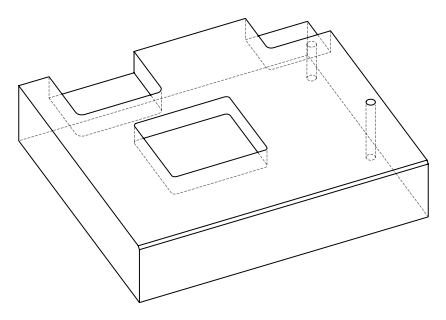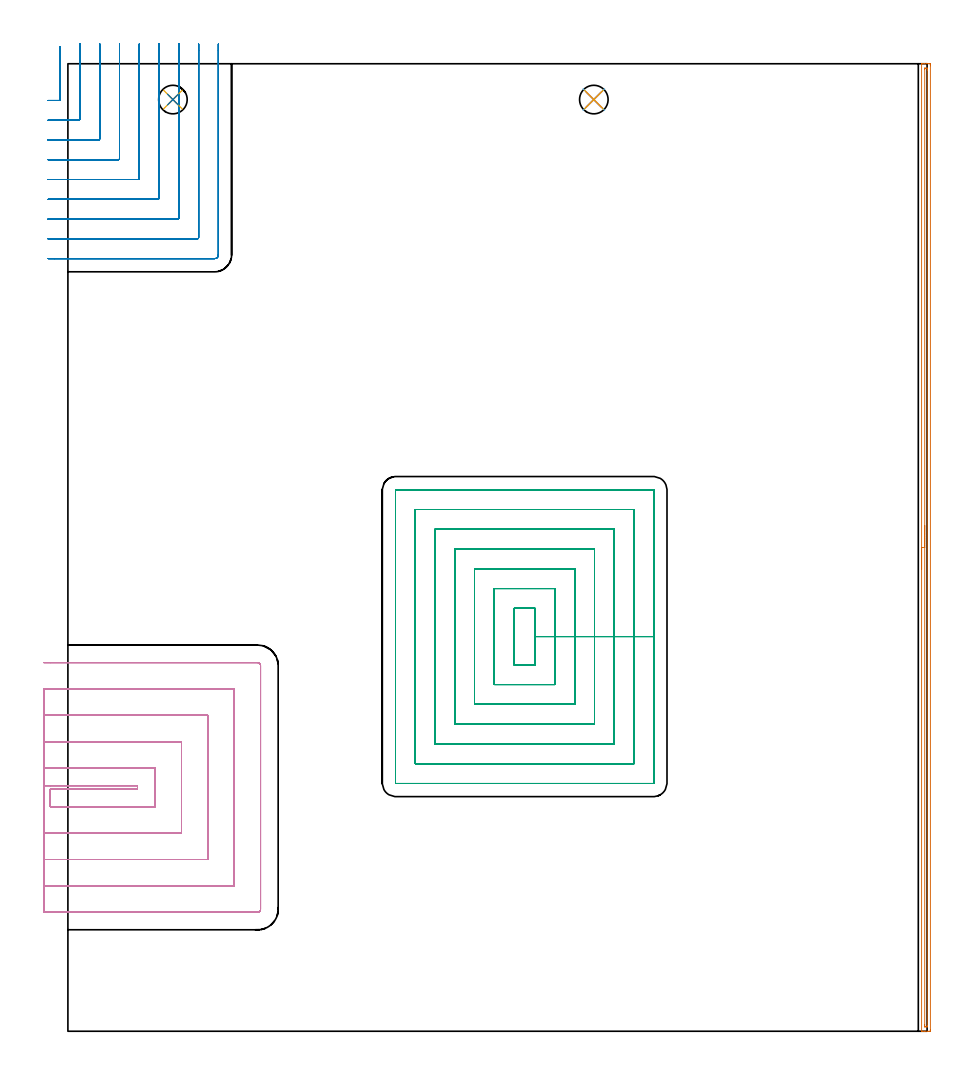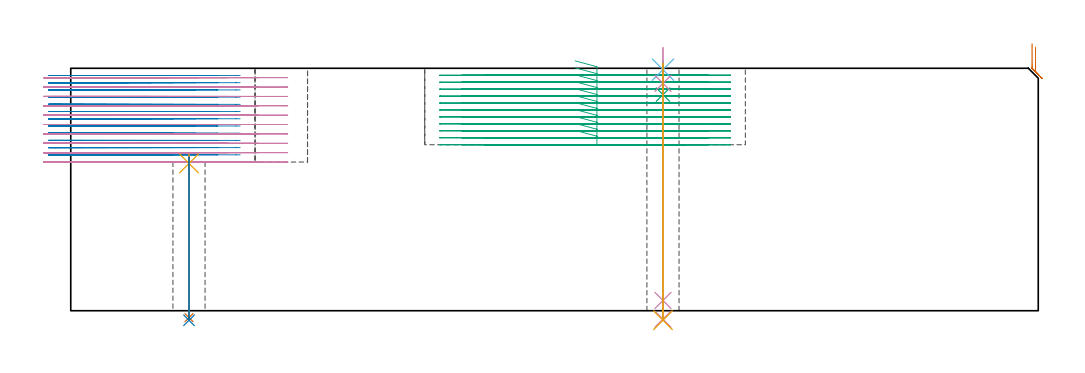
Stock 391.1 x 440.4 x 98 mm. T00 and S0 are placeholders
(PLAN: 11 operations, 8 tool changes, 116.7 min)
(1 AREA_MILL | FG_CHAMFER_SURFACE | UGT0205_001 | 7.21 min | 3523 mm3)
(2 MILL_CORNER_NOTCH_RECTANGULAR | CORNER_NOTCH_RECTANGULAR | NXT0201_011 | Follow Part, ap 3, ae 75% | 27.05 min | 266934 mm3)
(3 MILL_RECTANGULAR_POCKET | POCKET_RECTANGULAR_STRAIGHT | NXT0201_011 | Follow Part, ap 3, ae 75% | 46.4 min | 582524 mm3)
(4 MILL_SLOT | SLOT_PARTIAL_RECTANGULAR | NXT0201_012 | Follow Part, ap 4, ae 75% | 34.41 min | 468684 mm3)
(5 SPOT_DRILL | STEP1HOLE | NXT0321_9005460120000 | 0.04 min | 10 mm3)
(6 SPOT_DRILL_1 | STEP1HOLE_1 | NXT0321_9005460120000 | 0.03 min | 27 mm3)
(7 DRILL_THROUGH_HOLE_INTO_CENTER | STEP1HOLE | NXT0301_042 | 0.27 min | 2383 mm3)
(8 DRILL_TO_ENLARGE_THROUGH_HOLE | STEP1HOLE | NXT0301_101 | 0.27 min | 5565 mm3)
(9 DRILL_BLIND_HOLE_INTO_CENTER | STEP1HOLE_1 | NXT0301_042 | 0.05 min | 467 mm3)
(10 GUN_DRILL_THROUGH_HOLE | STEP1HOLE_1 | UGT0307_005 | 0.53 min | 4811 mm3)
(11 DRILL_TO_ENLARGE_THROUGH_HOLE_1 | STEP1HOLE_1 | NXT0301_101 | 0.42 min | 7720 mm3)
(TOOL UGT0205_001 | Chamfer Mill 20 x 3 x 45 deg. | D20 FL50 Z2)
(TOOL NXT0201_011 | ENDMILL 12mm [2P460-1200-NA 1630] | D12 FL38 Z6)
(TOOL NXT0201_012 | ENDMILL 16mm [2P460-1600-NA 1630] | D16 FL38 Z6)
(TOOL NXT0321_9005460120000 | NC Spot Drill, 142deg, 12mm, Carbide, Uncoated | D12 PA142 FL30 Z2)
(TOOL NXT0301_042 | Carbide Drill 7.1mm [860.1-0710-057A1-MM 2214] | D7.1 PA140 FL85 Z2)
(TOOL NXT0301_101 | Carbide Drill 13mm [860.1-1300-104A1-MM 2214] | D13 PA140 FL123 Z2)
(TOOL UGT0307_005 | Gun Drill 8.3 mm | D8.3 PA130 FL24 Z1)
(OP 1 AREA_MILL)
G17 G21 G94 G90
T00 M6
G54
G17 G0 G90 X388.6 Y210.2 S1061 M3
G43 Z108. H0
G94 G1 Y210.238 Z107.128 F250.
Y210.352 Z106.263
Y210.541 Z105.412
Y210.803 Z104.58
Y211.137 Z103.774
Y211.54 Z103.
Y212.008 Z102.264
Y212.54 Z101.572
Y213.129 Z100.929
Y213.772 Z100.339
Y214.464 Z99.808
Y215.2 Z99.34
Y215.974 Z98.937
Y216.78 Z98.603
Y217.612 Z98.341
Y218.463 Z98.152
Y219.328 Z98.038
Y220.2 Z98.
Y440.215
X388.603 Y440.39 Z97.988
X388.65 Y440.397 Z97.941
X388.709 Y440.399 Z97.883
X388.818 Y440.4 Z97.781
X389.013 Z97.586
X389.732 Z96.863
X390.959 Z95.637
X391.468 Z95.126
X392.082 Z94.514
X392.336 Y440.397 Z94.259
X392.594 Y440.39 Z94.002
X392.598 Y440.038 Z94.
X392.6 Y439.768
Y439.496
Y0.632
X392.598 Y0.362
X392.594 Y0.01 Z94.002
X392.336 Y0. Z94.259
X392.082 Z94.514
X391.468 Z95.126
X390.091 Z96.505
X389.732 Z96.863
X388.818 Z97.781
X388.709 Z97.883
X388.651 Z97.94
X388.603 Y0.01 Z97.988
X388.6 Y0.185 Z98.
Y220.2
X390.014 Z96.586
X390.015 Y437.979 Z96.585
X390.017 Y438.281 Z96.583
X390.019 Y438.355 Z96.581
X390.021 Y438.385 Z96.579
X390.056 Y438.39 Z96.544
X390.194 Y438.397 Z96.406
X390.6 Y438.398 Z96.
X391.063 Y438.397 Z95.537
X391.163 Y438.39 Z95.437
X391.179 Y438.384 Z95.421
X391.181 Y438.351 Z95.419
X391.184 Y438.272 Z95.416
X391.185 Y437.979 Z95.415
X391.186 Y437.375 Z95.414
X391.185 Y2.421 Z95.415
X391.183 Y2.119 Z95.417
X391.181 Y2.045 Z95.419
X391.179 Y2.015 Z95.421
X391.144 Y2.01 Z95.456
X391.006 Y2.003 Z95.594
X390.6 Y2.002 Z96.
X390.137 Y2.003 Z96.463
X390.037 Y2.01 Z96.563
X390.021 Y2.016 Z96.579
X390.019 Y2.049 Z96.581
X390.016 Y2.128 Z96.584
X390.015 Y2.421 Z96.585
X390.014 Y3.025 Z96.586
Y220.2
Y221.072 Z96.624
Y221.936 Z96.738
Y222.788 Z96.927
Y223.62 Z97.189
Y224.426 Z97.523
Y225.2 Z97.926
Y225.936 Z98.394
Y226.628 Z98.925
Y227.271 Z99.515
Y227.86 Z100.158
Y228.391 Z100.85
Y228.86 Z101.586
Y229.263 Z102.36
Y229.597 Z103.166
Y229.859 Z103.998
Y230.048 Z104.849
Y230.162 Z105.714
Y230.2 Z106.586
G0 Z108.
M5
M2
(OP 2 MILL_CORNER_NOTCH_RECTANGULAR)
G17 G21 G94 G90
T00 M6
G54
G17 G0 G90 X-9. Y423.7 S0 M3
G43 Z108. H1
Z95.085
G94 G1 X-6. F250.
X-4.094 F500.
G3 X-3.5 Y424.294 R0.6
G1 Y445.273
Y448.273 F250.
G0 Z108.
X-9. Y414.7
Z95.085
G1 X-6.
X4.905 F500.
G3 X5.5 Y415.295 R0.6
G1 Y446.4
Y449.4 F250.
G0 Z108.
X-9. Y405.7
Z95.085
G1 X-6.
X13.905 F500.
G3 X14.5 Y406.295 R0.6
G1 Y446.4
Y449.4 F250.
G0 Z108.
X-9. Y396.7
Z95.085
G1 X-6.
X22.905 F500.
G3 X23.5 Y397.295 R0.6
G1 Y446.4
Y449.4 F250.
G0 Z108.
X-9. Y387.7
Z95.085
G1 X-6.
X31.904 F500.
G3 X32.5 Y388.296 R0.6
G1 Y446.4
Y449.4 F250.
G0 Z108.
X-9. Y378.7
Z95.085
G1 X-6.
X40.904 F500.
G3 X41.5 Y379.296 R0.6
G1 Y446.4
Y449.4 F250.
G0 Z108.
X-9. Y369.7
Z95.085
G1 X-6.
X49.904 F500.
G3 X50.5 Y370.296 R0.6
G1 Y446.4
Y449.4 F250.
G0 Z108.
X-9. Y360.7
Z95.085
G1 X-6.
X58.904 F500.
G3 X59.5 Y361.296 R0.6
G1 Y446.4
Y449.4 F250.
G0 Z108.
X-9. Y351.7
Z95.085
G1 X-6.
X66.8 F500.
G3 X68.5 Y353.4 R1.7
G1 Y446.4
Y449.4 F250.
G0 Z108.
X-9. Y423.7
Z92.169
G1 X-6.
X-4.094 F500.
G3 X-3.5 Y424.295 R0.6
G1 Y445.273
Y448.273 F250.
G0 Z108.
X-9. Y414.7
Z92.169
G1 X-6.
X4.905 F500.
G3 X5.5 Y415.295 R0.6
G1 Y446.4
Y449.4 F250.
G0 Z108.
X-9. Y405.7
Z92.169
G1 X-6.
X13.905 F500.
G3 X14.5 Y406.295 R0.6
G1 Y446.4
Y449.4 F250.
G0 Z108.
X-9. Y396.7
Z92.169
G1 X-6.
X22.905 F500.
G3 X23.5 Y397.295 R0.6
G1 Y446.4
Y449.4 F250.
G0 Z108.
X-9. Y387.7
Z92.169
G1 X-6.
X31.904 F500.
G3 X32.5 Y388.296 R0.6
G1 Y446.4
Y449.4 F250.
G0 Z108.
X-9. Y378.7
Z92.169
G1 X-6.
X40.904 F500.
G3 X41.5 Y379.296 R0.6
G1 Y446.4
Y449.4 F250.
G0 Z108.
X-9. Y369.7
Z92.169
G1 X-6.
X49.904 F500.
G3 X50.5 Y370.296 R0.6
G1 Y446.4
Y449.4 F250.
G0 Z108.
X-9. Y360.7
Z92.169
G1 X-6.
X58.904 F500.
G3 X59.5 Y361.296 R0.6
G1 Y446.4
Y449.4 F250.
G0 Z108.
X-9. Y351.7
Z92.169
G1 X-6.
X66.8 F500.
G3 X68.5 Y353.4 R1.7
G1 Y446.4
Y449.4 F250.
G0 Z108.
X-9. Y423.7
Z89.254
G1 X-6.
X-4.094 F500.
G3 X-3.5 Y424.295 R0.6
G1 Y445.273
Y448.273 F250.
G0 Z108.
X-9. Y414.7
Z89.254
G1 X-6.
X4.905 F500.
G3 X5.5 Y415.295 R0.6
G1 Y446.4
Y449.4 F250.
G0 Z108.
X-9. Y405.7
Z89.254
G1 X-6.
X13.905 F500.
G3 X14.5 Y406.295 R0.6
G1 Y446.4
Y449.4 F250.
G0 Z108.
X-9. Y396.7
Z89.254
G1 X-6.
X22.905 F500.
G3 X23.5 Y397.295 R0.6
G1 Y446.4
Y449.4 F250.
G0 Z108.
X-9. Y387.7
Z89.254
G1 X-6.
X31.904 F500.
G3 X32.5 Y388.296 R0.6
G1 Y446.4
Y449.4 F250.
G0 Z108.
X-9. Y378.7
Z89.254
G1 X-6.
X40.904 F500.
G3 X41.5 Y379.296 R0.6
G1 Y446.4
Y449.4 F250.
G0 Z108.
X-9. Y369.7
Z89.254
G1 X-6.
X49.904 F500.
G3 X50.5 Y370.296 R0.6
G1 Y446.4
Y449.4 F250.
G0 Z108.
X-9. Y360.7
Z89.254
G1 X-6.
X58.904 F500.
G3 X59.5 Y361.296 R0.6
G1 Y446.4
Y449.4 F250.
G0 Z108.
X-9. Y351.7
Z89.254
G1 X-6.
X66.8 F500.
G3 X68.5 Y353.4 R1.7
G1 Y446.4
Y449.4 F250.
G0 Z108.
X-9. Y423.7
Z86.338
G1 X-6.
X-4.094 F500.
G3 X-3.5 Y424.295 R0.6
G1 Y445.273
Y448.273 F250.
G0 Z108.
X-9. Y414.7
Z86.338
G1 X-6.
X4.905 F500.
G3 X5.5 Y415.295 R0.6
G1 Y446.4
Y449.4 F250.
G0 Z108.
X-9. Y405.7
Z86.338
G1 X-6.
X13.905 F500.
G3 X14.5 Y406.295 R0.6
G1 Y446.4
Y449.4 F250.
G0 Z108.
X-9. Y396.7
Z86.338
G1 X-6.
X22.905 F500.
G3 X23.5 Y397.295 R0.6
G1 Y446.4
Y449.4 F250.
G0 Z108.
X-9. Y387.7
Z86.338
G1 X-6.
X31.904 F500.
G3 X32.5 Y388.296 R0.6
G1 Y446.4
Y449.4 F250.
G0 Z108.
X-9. Y378.7
Z86.338
G1 X-6.
X40.904 F500.
G3 X41.5 Y379.296 R0.6
G1 Y446.4
Y449.4 F250.
G0 Z108.
X-9. Y369.7
Z86.338
G1 X-6.
X49.904 F500.
G3 X50.5 Y370.296 R0.6
G1 Y446.4
Y449.4 F250.
G0 Z108.
X-9. Y360.7
Z86.338
G1 X-6.
X58.904 F500.
G3 X59.5 Y361.296 R0.6
G1 Y446.4
Y449.4 F250.
G0 Z108.
X-9. Y351.7
Z86.338
G1 X-6.
X66.8 F500.
G3 X68.5 Y353.4 R1.7
G1 Y446.4
Y449.4 F250.
G0 Z108.
X-9. Y423.7
Z83.423
G1 X-6.
X-4.094 F500.
G3 X-3.5 Y424.295 R0.6
G1 Y445.273
Y448.273 F250.
G0 Z108.
X-9. Y414.7
Z83.423
G1 X-6.
X4.905 F500.
G3 X5.5 Y415.295 R0.6
G1 Y446.4
Y449.4 F250.
G0 Z108.
X-9. Y405.7
Z83.423
G1 X-6.
X13.905 F500.
G3 X14.5 Y406.295 R0.6
G1 Y446.4
Y449.4 F250.
G0 Z108.
X-9. Y396.7
Z83.423
G1 X-6.
X22.905 F500.
G3 X23.5 Y397.295 R0.6
G1 Y446.4
Y449.4 F250.
G0 Z108.
X-9. Y387.7
Z83.423
G1 X-6.
X31.904 F500.
G3 X32.5 Y388.296 R0.6
G1 Y446.4
Y449.4 F250.
G0 Z108.
X-9. Y378.7
Z83.423
G1 X-6.
X40.904 F500.
G3 X41.5 Y379.296 R0.6
G1 Y446.4
Y449.4 F250.
G0 Z108.
X-9. Y369.7
Z83.423
G1 X-6.
X49.904 F500.
G3 X50.5 Y370.296 R0.6
G1 Y446.4
Y449.4 F250.
G0 Z108.
X-9. Y360.7
Z83.423
G1 X-6.
X58.904 F500.
G3 X59.5 Y361.296 R0.6
G1 Y446.4
Y449.4 F250.
G0 Z108.
X-9. Y351.7
Z83.423
G1 X-6.
X66.8 F500.
G3 X68.5 Y353.4 R1.7
G1 Y446.4
Y449.4 F250.
G0 Z108.
X-9. Y423.7
Z80.508
G1 X-6.
X-4.094 F500.
G3 X-3.5 Y424.295 R0.6
G1 Y445.273
Y448.273 F250.
G0 Z108.
X-9. Y414.7
Z80.508
G1 X-6.
X4.905 F500.
G3 X5.5 Y415.295 R0.6
G1 Y446.4
Y449.4 F250.
G0 Z108.
X-9. Y405.7
Z80.508
G1 X-6.
X13.905 F500.
G3 X14.5 Y406.295 R0.6
G1 Y446.4
Y449.4 F250.
G0 Z108.
X-9. Y396.7
Z80.508
G1 X-6.
X22.905 F500.
G3 X23.5 Y397.295 R0.6
G1 Y446.4
Y449.4 F250.
G0 Z108.
X-9. Y387.7
Z80.508
G1 X-6.
X31.904 F500.
G3 X32.5 Y388.296 R0.6
G1 Y446.4
Y449.4 F250.
G0 Z108.
X-9. Y378.7
Z80.508
G1 X-6.
X40.904 F500.
G3 X41.5 Y379.296 R0.6
G1 Y446.4
Y449.4 F250.
G0 Z108.
X-9. Y369.7
Z80.508
G1 X-6.
X49.904 F500.
G3 X50.5 Y370.296 R0.6
G1 Y446.4
Y449.4 F250.
G0 Z108.
X-9. Y360.7
Z80.508
G1 X-6.
X58.904 F500.
G3 X59.5 Y361.296 R0.6
G1 Y446.4
Y449.4 F250.
G0 Z108.
X-9. Y351.7
Z80.508
G1 X-6.
X66.8 F500.
G3 X68.5 Y353.4 R1.7
G1 Y446.4
Y449.4 F250.
G0 Z108.
X-9. Y423.7
Z77.592
G1 X-6.
X-4.094 F500.
G3 X-3.5 Y424.295 R0.6
G1 Y445.273
Y448.273 F250.
G0 Z108.
X-9. Y414.7
Z77.592
G1 X-6.
X4.905 F500.
G3 X5.5 Y415.295 R0.6
G1 Y446.4
Y449.4 F250.
G0 Z108.
X-9. Y405.7
Z77.592
G1 X-6.
X13.905 F500.
G3 X14.5 Y406.295 R0.6
G1 Y446.4
Y449.4 F250.
G0 Z108.
X-9. Y396.7
Z77.592
G1 X-6.
X22.905 F500.
G3 X23.5 Y397.295 R0.6
G1 Y446.4
Y449.4 F250.
G0 Z108.
X-9. Y387.7
Z77.592
G1 X-6.
X31.904 F500.
G3 X32.5 Y388.296 R0.6
G1 Y446.4
Y449.4 F250.
G0 Z108.
X-9. Y378.7
Z77.592
G1 X-6.
X40.904 F500.
G3 X41.5 Y379.296 R0.6
G1 Y446.4
Y449.4 F250.
G0 Z108.
X-9. Y369.7
Z77.592
G1 X-6.
X49.904 F500.
G3 X50.5 Y370.296 R0.6
G1 Y446.4
Y449.4 F250.
G0 Z108.
X-9. Y360.7
Z77.592
G1 X-6.
X58.904 F500.
G3 X59.5 Y361.296 R0.6
G1 Y446.4
Y449.4 F250.
G0 Z108.
X-9. Y351.7
Z77.592
G1 X-6.
X66.8 F500.
G3 X68.5 Y353.4 R1.7
G1 Y446.4
Y449.4 F250.
G0 Z108.
X-9. Y423.7
Z74.677
G1 X-6.
X-4.094 F500.
G3 X-3.5 Y424.295 R0.6
G1 Y445.273
Y448.273 F250.
G0 Z108.
X-9. Y414.7
Z74.677
G1 X-6.
X4.905 F500.
G3 X5.5 Y415.295 R0.6
G1 Y446.4
Y449.4 F250.
G0 Z108.
X-9. Y405.7
Z74.677
G1 X-6.
X13.905 F500.
G3 X14.5 Y406.295 R0.6
G1 Y446.4
Y449.4 F250.
G0 Z108.
X-9. Y396.7
Z74.677
G1 X-6.
X22.905 F500.
G3 X23.5 Y397.295 R0.6
G1 Y446.4
Y449.4 F250.
G0 Z108.
X-9. Y387.7
Z74.677
G1 X-6.
X31.904 F500.
G3 X32.5 Y388.296 R0.6
G1 Y446.4
Y449.4 F250.
G0 Z108.
X-9. Y378.7
Z74.677
G1 X-6.
X40.904 F500.
G3 X41.5 Y379.296 R0.6
G1 Y446.4
Y449.4 F250.
G0 Z108.
X-9. Y369.7
Z74.677
G1 X-6.
X49.904 F500.
G3 X50.5 Y370.296 R0.6
G1 Y446.4
Y449.4 F250.
G0 Z108.
X-9. Y360.7
Z74.677
G1 X-6.
X58.904 F500.
G3 X59.5 Y361.296 R0.6
G1 Y446.4
Y449.4 F250.
G0 Z108.
X-9. Y351.7
Z74.677
G1 X-6.
X66.8 F500.
G3 X68.5 Y353.4 R1.7
G1 Y446.4
Y449.4 F250.
G0 Z108.
X-9. Y423.7
Z71.762
G1 X-6.
X-4.094 F500.
G3 X-3.5 Y424.295 R0.6
G1 Y445.273
Y448.273 F250.
G0 Z108.
X-9. Y414.7
Z71.762
G1 X-6.
X4.905 F500.
G3 X5.5 Y415.295 R0.6
G1 Y446.4
Y449.4 F250.
G0 Z108.
X-9. Y405.7
Z71.762
G1 X-6.
X13.905 F500.
G3 X14.5 Y406.295 R0.6
G1 Y446.4
Y449.4 F250.
G0 Z108.
X-9. Y396.7
Z71.762
G1 X-6.
X22.905 F500.
G3 X23.5 Y397.295 R0.6
G1 Y446.4
Y449.4 F250.
G0 Z108.
X-9. Y387.7
Z71.762
G1 X-6.
X31.904 F500.
G3 X32.5 Y388.296 R0.6
G1 Y446.4
Y449.4 F250.
G0 Z108.
X-9. Y378.7
Z71.762
G1 X-6.
X40.904 F500.
G3 X41.5 Y379.296 R0.6
G1 Y446.4
Y449.4 F250.
G0 Z108.
X-9. Y369.7
Z71.762
G1 X-6.
X49.904 F500.
G3 X50.5 Y370.296 R0.6
G1 Y446.4
Y449.4 F250.
G0 Z108.
X-9. Y360.7
Z71.762
G1 X-6.
X58.904 F500.
G3 X59.5 Y361.296 R0.6
G1 Y446.4
Y449.4 F250.
G0 Z108.
X-9. Y351.7
Z71.762
G1 X-6.
X66.8 F500.
G3 X68.5 Y353.4 R1.7
G1 Y446.4
Y449.4 F250.
G0 Z108.
X-9. Y423.7
Z68.846
G1 X-6.
X-4.094 F500.
G3 X-3.5 Y424.295 R0.6
G1 Y445.273
Y448.273 F250.
G0 Z108.
X-9. Y414.7
Z68.846
G1 X-6.
X4.905 F500.
G3 X5.5 Y415.295 R0.6
G1 Y446.4
Y449.4 F250.
G0 Z108.
X-9. Y405.7
Z68.846
G1 X-6.
X13.905 F500.
G3 X14.5 Y406.295 R0.6
G1 Y446.4
Y449.4 F250.
G0 Z108.
X-9. Y396.7
Z68.846
G1 X-6.
X22.905 F500.
G3 X23.5 Y397.295 R0.6
G1 Y446.4
Y449.4 F250.
G0 Z108.
X-9. Y387.7
Z68.846
G1 X-6.
X31.904 F500.
G3 X32.5 Y388.296 R0.6
G1 Y446.4
Y449.4 F250.
G0 Z108.
X-9. Y378.7
Z68.846
G1 X-6.
X40.904 F500.
G3 X41.5 Y379.296 R0.6
G1 Y446.4
Y449.4 F250.
G0 Z108.
X-9. Y369.7
Z68.846
G1 X-6.
X49.904 F500.
G3 X50.5 Y370.296 R0.6
G1 Y446.4
Y449.4 F250.
G0 Z108.
X-9. Y360.7
Z68.846
G1 X-6.
X58.904 F500.
G3 X59.5 Y361.296 R0.6
G1 Y446.4
Y449.4 F250.
G0 Z108.
X-9. Y351.7
Z68.846
G1 X-6.
X66.8 F500.
G3 X68.5 Y353.4 R1.7
G1 Y446.4
Y449.4 F250.
G0 Z108.
X-9. Y423.7
Z65.931
G1 X-6.
X-4.094 F500.
G3 X-3.5 Y424.295 R0.6
G1 Y445.273
Y448.273 F250.
G0 Z108.
X-9. Y414.7
Z65.931
G1 X-6.
X4.905 F500.
G3 X5.5 Y415.295 R0.6
G1 Y446.4
Y449.4 F250.
G0 Z108.
X-9. Y405.7
Z65.931
G1 X-6.
X13.905 F500.
G3 X14.5 Y406.295 R0.6
G1 Y446.4
Y449.4 F250.
G0 Z108.
X-9. Y396.7
Z65.931
G1 X-6.
X22.905 F500.
G3 X23.5 Y397.295 R0.6
G1 Y446.4
Y449.4 F250.
G0 Z108.
X-9. Y387.7
Z65.931
G1 X-6.
X31.904 F500.
G3 X32.5 Y388.296 R0.6
G1 Y446.4
Y449.4 F250.
G0 Z108.
X-9. Y378.7
Z65.931
G1 X-6.
X40.904 F500.
G3 X41.5 Y379.296 R0.6
G1 Y446.4
Y449.4 F250.
G0 Z108.
X-9. Y369.7
Z65.931
G1 X-6.
X49.904 F500.
G3 X50.5 Y370.296 R0.6
G1 Y446.4
Y449.4 F250.
G0 Z108.
X-9. Y360.7
Z65.931
G1 X-6.
X58.904 F500.
G3 X59.5 Y361.296 R0.6
G1 Y446.4
Y449.4 F250.
G0 Z108.
X-9. Y351.7
Z65.931
G1 X-6.
X66.8 F500.
G3 X68.5 Y353.4 R1.7
G1 Y446.4
Y449.4 F250.
G0 Z108.
X-9. Y423.7
Z63.015
G1 X-6.
X-4.094 F500.
G3 X-3.5 Y424.295 R0.6
G1 Y445.273
Y448.273 F250.
G0 Z108.
X-9. Y414.7
Z63.015
G1 X-6.
X4.905 F500.
G3 X5.5 Y415.295 R0.6
G1 Y446.4
Y449.4 F250.
G0 Z108.
X-9. Y405.7
Z63.015
G1 X-6.
X13.905 F500.
G3 X14.5 Y406.295 R0.6
G1 Y446.4
Y449.4 F250.
G0 Z108.
X-9. Y396.7
Z63.015
G1 X-6.
X22.905 F500.
G3 X23.5 Y397.295 R0.6
G1 Y446.4
Y449.4 F250.
G0 Z108.
X-9. Y387.7
Z63.015
G1 X-6.
X31.904 F500.
G3 X32.5 Y388.296 R0.6
G1 Y446.4
Y449.4 F250.
G0 Z108.
X-9. Y378.7
Z63.015
G1 X-6.
X40.904 F500.
G3 X41.5 Y379.296 R0.6
G1 Y446.4
Y449.4 F250.
G0 Z108.
X-9. Y369.7
Z63.015
G1 X-6.
X49.904 F500.
G3 X50.5 Y370.296 R0.6
G1 Y446.4
Y449.4 F250.
G0 Z108.
X-9. Y360.7
Z63.015
G1 X-6.
X58.904 F500.
G3 X59.5 Y361.296 R0.6
G1 Y446.4
Y449.4 F250.
G0 Z108.
X-9. Y351.7
Z63.015
G1 X-6.
X66.8 F500.
G3 X68.5 Y353.4 R1.7
G1 Y446.4
Y449.4 F250.
G0 Z108.
X-9. Y423.7
Z60.1
G1 X-6.
X-4.094 F500.
G3 X-3.5 Y424.295 R0.6
G1 Y445.273
Y448.273 F250.
G0 Z108.
X-9. Y414.7
Z60.1
G1 X-6.
X4.905 F500.
G3 X5.5 Y415.295 R0.6
G1 Y446.4
Y449.4 F250.
G0 Z108.
X-9. Y405.7
Z60.1
G1 X-6.
X13.905 F500.
G3 X14.5 Y406.295 R0.6
G1 Y446.4
Y449.4 F250.
G0 Z108.
X-9. Y396.7
Z60.1
G1 X-6.
X22.905 F500.
G3 X23.5 Y397.295 R0.6
G1 Y446.4
Y449.4 F250.
G0 Z108.
X-9. Y387.7
Z60.1
G1 X-6.
X31.904 F500.
G3 X32.5 Y388.296 R0.6
G1 Y446.4
Y449.4 F250.
G0 Z108.
X-9. Y378.7
Z60.1
G1 X-6.
X40.904 F500.
G3 X41.5 Y379.296 R0.6
G1 Y446.4
Y449.4 F250.
G0 Z108.
X-9. Y369.7
Z60.1
G1 X-6.
X49.904 F500.
G3 X50.5 Y370.296 R0.6
G1 Y446.4
Y449.4 F250.
G0 Z108.
X-9. Y360.7
Z60.1
G1 X-6.
X58.904 F500.
G3 X59.5 Y361.296 R0.6
G1 Y446.4
Y449.4 F250.
G0 Z108.
X-9. Y351.7
Z60.1
G1 X-6.
X66.8 F500.
G3 X68.5 Y353.4 R1.7
G1 Y446.4
Y449.4 F250.
G0 Z108.
M5
M2
(OP 3 MILL_RECTANGULAR_POCKET)
G17 G21 G94 G90
T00 M6
G54
G17 G0 G90 X203.87 Y166.8 S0 M3
G43 Z108. H1
Z101.
G94 G1 X212.7 Z98.634 F250.
Y179.65 Z95.191
Y192.5 F500.
X203.1
Y166.8
X212.7
Y179.65
X221.7
Y201.5
X194.1
Y157.8
X221.7
Y179.65
X230.7
Y210.5
X185.1
Y148.8
X230.7
Y179.65
X239.7
Y219.5
X176.1
Y139.8
X239.7
Y179.65
X248.7
Y228.5
X167.1
Y130.8
X248.7
Y179.65
X257.7
Y237.5
X158.1
Y121.8
X257.7
Y179.65
X266.7
Y246.3
G3 X266.5 Y246.5 R0.2
G1 X149.3
G3 X149.1 Y246.3 R0.2
G1 Y113.
G3 X149.3 Y112.8 R0.2
G1 X266.5
G3 X266.7 Y113. R0.2
G1 Y179.65
Y180.65
G0 X203.87 Y166.8 Z98.191
G1 X212.7 Z95.825 F250.
Y179.65 Z92.382
Y192.5 F500.
X203.1
Y166.8
X212.7
Y179.65
X221.7
Y201.5
X194.1
Y157.8
X221.7
Y179.65
X230.7
Y210.5
X185.1
Y148.8
X230.7
Y179.65
X239.7
Y219.5
X176.1
Y139.8
X239.7
Y179.65
X248.7
Y228.5
X167.1
Y130.8
X248.7
Y179.65
X257.7
Y237.5
X158.1
Y121.8
X257.7
Y179.65
X266.7
Y246.3
G3 X266.5 Y246.5 R0.2
G1 X149.3
G3 X149.1 Y246.3 R0.2
G1 Y113.
G3 X149.3 Y112.8 R0.2
G1 X266.5
G3 X266.7 Y113. R0.2
G1 Y179.65
Y180.65
G0 X203.87 Y166.8 Z95.382
G1 X212.7 Z93.016 F250.
Y179.65 Z89.573
Y192.5 F500.
X203.1
Y166.8
X212.7
Y179.65
X221.7
Y201.5
X194.1
Y157.8
X221.7
Y179.65
X230.7
Y210.5
X185.1
Y148.8
X230.7
Y179.65
X239.7
Y219.5
X176.1
Y139.8
X239.7
Y179.65
X248.7
Y228.5
X167.1
Y130.8
X248.7
Y179.65
X257.7
Y237.5
X158.1
Y121.8
X257.7
Y179.65
X266.7
Y246.3
G3 X266.5 Y246.5 R0.2
G1 X149.3
G3 X149.1 Y246.3 R0.2
G1 Y113.
G3 X149.3 Y112.8 R0.2
G1 X266.5
G3 X266.7 Y113. R0.2
G1 Y179.65
Y180.65
G0 X203.87 Y166.8 Z92.573
G1 X212.7 Z90.207 F250.
Y179.65 Z86.764
Y192.5 F500.
X203.1
Y166.8
X212.7
Y179.65
X221.7
Y201.5
X194.1
Y157.8
X221.7
Y179.65
X230.7
Y210.5
X185.1
Y148.8
X230.7
Y179.65
X239.7
Y219.5
X176.1
Y139.8
X239.7
Y179.65
X248.7
Y228.5
X167.1
Y130.8
X248.7
Y179.65
X257.7
Y237.5
X158.1
Y121.8
X257.7
Y179.65
X266.7
Y246.3
G3 X266.5 Y246.5 R0.2
G1 X149.3
G3 X149.1 Y246.3 R0.2
G1 Y113.
G3 X149.3 Y112.8 R0.2
G1 X266.5
G3 X266.7 Y113. R0.2
G1 Y179.65
Y180.65
G0 X203.87 Y166.8 Z89.764
G1 X212.7 Z87.398 F250.
Y179.65 Z83.954
Y192.5 F500.
X203.1
Y166.8
X212.7
Y179.65
X221.7
Y201.5
X194.1
Y157.8
X221.7
Y179.65
X230.7
Y210.5
X185.1
Y148.8
X230.7
Y179.65
X239.7
Y219.5
X176.1
Y139.8
X239.7
Y179.65
X248.7
Y228.5
X167.1
Y130.8
X248.7
Y179.65
X257.7
Y237.5
X158.1
Y121.8
X257.7
Y179.65
X266.7
Y246.3
G3 X266.5 Y246.5 R0.2
G1 X149.3
G3 X149.1 Y246.3 R0.2
G1 Y113.
G3 X149.3 Y112.8 R0.2
G1 X266.5
G3 X266.7 Y113. R0.2
G1 Y179.65
Y180.65
G0 X203.87 Y166.8 Z86.954
G1 X212.7 Z84.589 F250.
Y179.65 Z81.145
Y192.5 F500.
X203.1
Y166.8
X212.7
Y179.65
X221.7
Y201.5
X194.1
Y157.8
X221.7
Y179.65
X230.7
Y210.5
X185.1
Y148.8
X230.7
Y179.65
X239.7
Y219.5
X176.1
Y139.8
X239.7
Y179.65
X248.7
Y228.5
X167.1
Y130.8
X248.7
Y179.65
X257.7
Y237.5
X158.1
Y121.8
X257.7
Y179.65
X266.7
Y246.3
G3 X266.5 Y246.5 R0.2
G1 X149.3
G3 X149.1 Y246.3 R0.2
G1 Y113.
G3 X149.3 Y112.8 R0.2
G1 X266.5
G3 X266.7 Y113. R0.2
G1 Y179.65
Y180.65
G0 X203.87 Y166.8 Z84.145
G1 X212.7 Z81.779 F250.
Y179.65 Z78.336
Y192.5 F500.
X203.1
Y166.8
X212.7
Y179.65
X221.7
Y201.5
X194.1
Y157.8
X221.7
Y179.65
X230.7
Y210.5
X185.1
Y148.8
X230.7
Y179.65
X239.7
Y219.5
X176.1
Y139.8
X239.7
Y179.65
X248.7
Y228.5
X167.1
Y130.8
X248.7
Y179.65
X257.7
Y237.5
X158.1
Y121.8
X257.7
Y179.65
X266.7
Y246.3
G3 X266.5 Y246.5 R0.2
G1 X149.3
G3 X149.1 Y246.3 R0.2
G1 Y113.
G3 X149.3 Y112.8 R0.2
G1 X266.5
G3 X266.7 Y113. R0.2
G1 Y179.65
Y180.65
G0 X203.87 Y166.8 Z81.336
G1 X212.7 Z78.97 F250.
Y179.65 Z75.527
Y192.5 F500.
X203.1
Y166.8
X212.7
Y179.65
X221.7
Y201.5
X194.1
Y157.8
X221.7
Y179.65
X230.7
Y210.5
X185.1
Y148.8
X230.7
Y179.65
X239.7
Y219.5
X176.1
Y139.8
X239.7
Y179.65
X248.7
Y228.5
X167.1
Y130.8
X248.7
Y179.65
X257.7
Y237.5
X158.1
Y121.8
X257.7
Y179.65
X266.7
Y246.3
G3 X266.5 Y246.5 R0.2
G1 X149.3
G3 X149.1 Y246.3 R0.2
G1 Y113.
G3 X149.3 Y112.8 R0.2
G1 X266.5
G3 X266.7 Y113. R0.2
G1 Y179.65
Y180.65
G0 X203.87 Y166.8 Z78.527
G1 X212.7 Z76.161 F250.
Y179.65 Z72.718
Y192.5 F500.
X203.1
Y166.8
X212.7
Y179.65
X221.7
Y201.5
X194.1
Y157.8
X221.7
Y179.65
X230.7
Y210.5
X185.1
Y148.8
X230.7
Y179.65
X239.7
Y219.5
X176.1
Y139.8
X239.7
Y179.65
X248.7
Y228.5
X167.1
Y130.8
X248.7
Y179.65
X257.7
Y237.5
X158.1
Y121.8
X257.7
Y179.65
X266.7
Y246.3
G3 X266.5 Y246.5 R0.2
G1 X149.3
G3 X149.1 Y246.3 R0.2
G1 Y113.
G3 X149.3 Y112.8 R0.2
G1 X266.5
G3 X266.7 Y113. R0.2
G1 Y179.65
Y180.65
G0 X203.87 Y166.8 Z75.718
G1 X212.7 Z73.352 F250.
Y179.65 Z69.909
Y192.5 F500.
X203.1
Y166.8
X212.7
Y179.65
X221.7
Y201.5
X194.1
Y157.8
X221.7
Y179.65
X230.7
Y210.5
X185.1
Y148.8
X230.7
Y179.65
X239.7
Y219.5
X176.1
Y139.8
X239.7
Y179.65
X248.7
Y228.5
X167.1
Y130.8
X248.7
Y179.65
X257.7
Y237.5
X158.1
Y121.8
X257.7
Y179.65
X266.7
Y246.3
G3 X266.5 Y246.5 R0.2
G1 X149.3
G3 X149.1 Y246.3 R0.2
G1 Y113.
G3 X149.3 Y112.8 R0.2
G1 X266.5
G3 X266.7 Y113. R0.2
G1 Y179.65
Y180.65
G0 X203.87 Y166.8 Z72.909
G1 X212.7 Z70.543 F250.
Y179.65 Z67.1
Y192.5 F500.
X203.1
Y166.8
X212.7
Y179.65
X221.7
Y201.5
X194.1
Y157.8
X221.7
Y179.65
X230.7
Y210.5
X185.1
Y148.8
X230.7
Y179.65
X239.7
Y219.5
X176.1
Y139.8
X239.7
Y179.65
X248.7
Y228.5
X167.1
Y130.8
X248.7
Y179.65
X257.7
Y237.5
X158.1
Y121.8
X257.7
Y179.65
X266.7
Y246.3
G3 X266.5 Y246.5 R0.2
G1 X149.3
G3 X149.1 Y246.3 R0.2
G1 Y113.
G3 X149.3 Y112.8 R0.2
G1 X266.5
G3 X266.7 Y113. R0.2
G1 Y179.65
Y180.65
G0 Z108.
M5
M2
(OP 4 MILL_SLOT)
G17 G21 G94 G90
T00 M6
G54
G17 G0 G90 X-11. Y111.8 S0 M3
G43 Z108. H1
Z94.21
G94 G1 X-8. F250.
X31.7 F500.
Y110.2
X-8.
Y102.2
X39.7
Y119.8
X-8.
X-11. F250.
Y90.2
X-8.
X51.7 F500.
Y131.8
X-8.
X-11. F250.
Y78.2
X-8.
X63.7 F500.
Y143.8
X-8.
X-11. F250.
Y66.2
X-8.
X75.7 F500.
Y155.8
X-8.
X-11. F250.
Y54.2
X-8.
X86.4 F500.
G3 X87.7 Y55.5 R1.3
G1 Y166.5
G3 X86.4 Y167.8 R1.3
G1 X-8.
X-11. F250.
G0 Y111.8 Z90.42
G1 X-8.
X31.7 F500.
Y110.2
X-8.
Y102.2
X39.7
Y119.8
X-8.
X-11. F250.
Y90.2
X-8.
X51.7 F500.
Y131.8
X-8.
X-11. F250.
Y78.2
X-8.
X63.7 F500.
Y143.8
X-8.
X-11. F250.
Y66.2
X-8.
X75.7 F500.
Y155.8
X-8.
X-11. F250.
Y54.2
X-8.
X86.4 F500.
G3 X87.7 Y55.5 R1.3
G1 Y166.5
G3 X86.4 Y167.8 R1.3
G1 X-8.
X-11. F250.
G0 Y111.8 Z86.63
G1 X-8.
X31.7 F500.
Y110.2
X-8.
Y102.2
X39.7
Y119.8
X-8.
X-11. F250.
Y90.2
X-8.
X51.7 F500.
Y131.8
X-8.
X-11. F250.
Y78.2
X-8.
X63.7 F500.
Y143.8
X-8.
X-11. F250.
Y66.2
X-8.
X75.7 F500.
Y155.8
X-8.
X-11. F250.
Y54.2
X-8.
X86.4 F500.
G3 X87.7 Y55.5 R1.3
G1 Y166.5
G3 X86.4 Y167.8 R1.3
G1 X-8.
X-11. F250.
G0 Y111.8 Z82.84
G1 X-8.
X31.7 F500.
Y110.2
X-8.
Y102.2
X39.7
Y119.8
X-8.
X-11. F250.
Y90.2
X-8.
X51.7 F500.
Y131.8
X-8.
X-11. F250.
Y78.2
X-8.
X63.7 F500.
Y143.8
X-8.
X-11. F250.
Y66.2
X-8.
X75.7 F500.
Y155.8
X-8.
X-11. F250.
Y54.2
X-8.
X86.4 F500.
G3 X87.7 Y55.5 R1.3
G1 Y166.5
G3 X86.4 Y167.8 R1.3
G1 X-8.
X-11. F250.
G0 Y111.8 Z79.05
G1 X-8.
X31.7 F500.
Y110.2
X-8.
Y102.2
X39.7
Y119.8
X-8.
X-11. F250.
Y90.2
X-8.
X51.7 F500.
Y131.8
X-8.
X-11. F250.
Y78.2
X-8.
X63.7 F500.
Y143.8
X-8.
X-11. F250.
Y66.2
X-8.
X75.7 F500.
Y155.8
X-8.
X-11. F250.
Y54.2
X-8.
X86.4 F500.
G3 X87.7 Y55.5 R1.3
G1 Y166.5
G3 X86.4 Y167.8 R1.3
G1 X-8.
X-11. F250.
G0 Y111.8 Z75.26
G1 X-8.
X31.7 F500.
Y110.2
X-8.
Y102.2
X39.7
Y119.8
X-8.
X-11. F250.
Y90.2
X-8.
X51.7 F500.
Y131.8
X-8.
X-11. F250.
Y78.2
X-8.
X63.7 F500.
Y143.8
X-8.
X-11. F250.
Y66.2
X-8.
X75.7 F500.
Y155.8
X-8.
X-11. F250.
Y54.2
X-8.
X86.4 F500.
G3 X87.7 Y55.5 R1.3
G1 Y166.5
G3 X86.4 Y167.8 R1.3
G1 X-8.
X-11. F250.
G0 Y111.8 Z71.47
G1 X-8.
X31.7 F500.
Y110.2
X-8.
Y102.2
X39.7
Y119.8
X-8.
X-11. F250.
Y90.2
X-8.
X51.7 F500.
Y131.8
X-8.
X-11. F250.
Y78.2
X-8.
X63.7 F500.
Y143.8
X-8.
X-11. F250.
Y66.2
X-8.
X75.7 F500.
Y155.8
X-8.
X-11. F250.
Y54.2
X-8.
X86.4 F500.
G3 X87.7 Y55.5 R1.3
G1 Y166.5
G3 X86.4 Y167.8 R1.3
G1 X-8.
X-11. F250.
G0 Y111.8 Z67.68
G1 X-8.
X31.7 F500.
Y110.2
X-8.
Y102.2
X39.7
Y119.8
X-8.
X-11. F250.
Y90.2
X-8.
X51.7 F500.
Y131.8
X-8.
X-11. F250.
Y78.2
X-8.
X63.7 F500.
Y143.8
X-8.
X-11. F250.
Y66.2
X-8.
X75.7 F500.
Y155.8
X-8.
X-11. F250.
Y54.2
X-8.
X86.4 F500.
G3 X87.7 Y55.5 R1.3
G1 Y166.5
G3 X86.4 Y167.8 R1.3
G1 X-8.
X-11. F250.
G0 Y111.8 Z63.89
G1 X-8.
X31.7 F500.
Y110.2
X-8.
Y102.2
X39.7
Y119.8
X-8.
X-11. F250.
Y90.2
X-8.
X51.7 F500.
Y131.8
X-8.
X-11. F250.
Y78.2
X-8.
X63.7 F500.
Y143.8
X-8.
X-11. F250.
Y66.2
X-8.
X75.7 F500.
Y155.8
X-8.
X-11. F250.
Y54.2
X-8.
X86.4 F500.
G3 X87.7 Y55.5 R1.3
G1 Y166.5
G3 X86.4 Y167.8 R1.3
G1 X-8.
X-11. F250.
G0 Y111.8 Z60.1
G1 X-8.
X31.7 F500.
Y110.2
X-8.
Y102.2
X39.7
Y119.8
X-8.
X-11. F250.
Y90.2
X-8.
X51.7 F500.
Y131.8
X-8.
X-11. F250.
Y78.2
X-8.
X63.7 F500.
Y143.8
X-8.
X-11. F250.
Y66.2
X-8.
X75.7 F500.
Y155.8
X-8.
X-11. F250.
Y54.2
X-8.
X86.4 F500.
G3 X87.7 Y55.5 R1.3
G1 Y166.5
G3 X86.4 Y167.8 R1.3
G1 X-8.
X-11. F250.
G0 Z108.
M5
M2
(OP 5 SPOT_DRILL)
G17 G21 G94 G90
T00 M6
G54
G17 G0 G90 X47.8 Y424.1 S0 M3
G43 Z108. H0
G94 G81 G98 Z59.54 F250. R63.1
G80
M5
M2
(OP 6 SPOT_DRILL_1)
G17 G21 G94 G90
T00 M6
G54
G17 G0 G90 X239.4 Y424.1 S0 M3
G43 Z108. H0
G94 G81 G98 Z97.44 F250. R101.
G80
M5
M2
(OP 7 DRILL_THROUGH_HOLE_INTO_CENTER)
G17 G21 G94 G90
T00 M6
G54
G17 G0 G90 X47.8 Y424.1 S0 M3
G43 Z108. H1
G94 G73 G98 Z-2.792 F250. Q6.988 R62.1
G80
M5
M2
(OP 8 DRILL_TO_ENLARGE_THROUGH_HOLE)
G17 G21 G94 G90
T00 M6
G54
G17 G0 G90 X47.8 Y424.1 S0 M3
G43 Z108. H1
G94 G73 G98 Z-3.866 F250. Q12.793 R62.1
G80
M5
M2
(OP 9 DRILL_BLIND_HOLE_INTO_CENTER)
G17 G21 G94 G90
T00 M6
G54
G17 G0 G90 X239.4 Y424.1 S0 M3
G43 Z108. H1
G94 G81 G98 Z87.35 F250. R100.
G80
M5
M2
(OP 10 GUN_DRILL_THROUGH_HOLE)
G17 G21 G94 G90
T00 M6
G54
G17 G0 G90 X239.4 Y424.1 M8
G43 Z108. H0
Z106.288
S716 M3
G94 G1 Z91.915 F125. M26
G4 X.084
Z4.15 F250.
G4 X.084
Z-3.435 F125.
G4 X.084
M5
M9
G0 Z106.288
Z108.
M2
(OP 11 DRILL_TO_ENLARGE_THROUGH_HOLE_1)
G17 G21 G94 G90
T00 M6
G54
G17 G0 G90 X239.4 Y424.1 S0 M3
G43 Z108. H1
G94 G73 G98 Z-3.866 F250. Q12.733 R100.
G80
M5
M2
